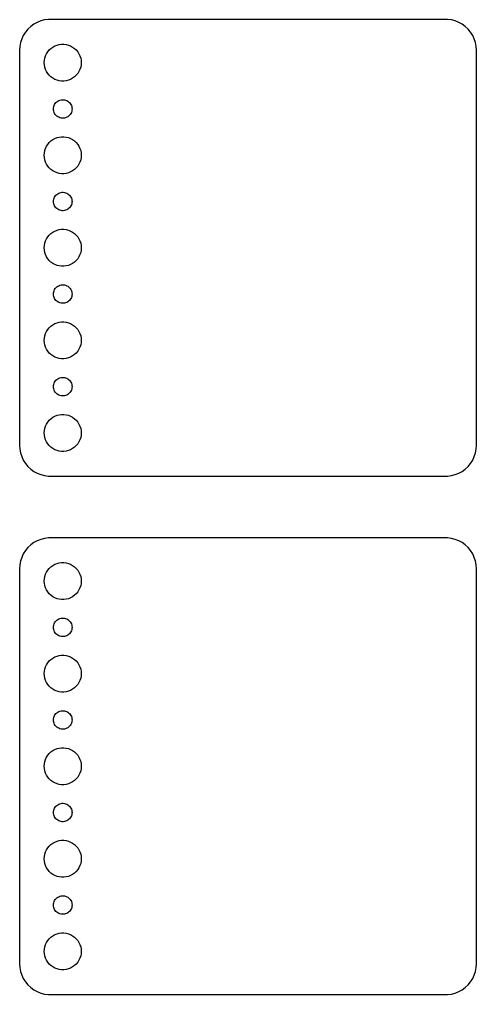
# Model space of a CAD drawing. Header units: metres. Extents: x -37 to 37, y 215 to 541.
# Drawn here: x -37 to 37, y 215 to 373 of the extents above; entities that cross this region are included whole.
import ezdxf

# ---------------------------------------------------------------- set-up
doc = ezdxf.new("R2010")
doc.units = ezdxf.units.M

msp = doc.modelspace()

# ---------------------------------------------------------------- linework, layer by layer
for p, q in [((-32.9369, 372.911), (-33.5451, 372.755)), ((-32.3139, 372.99), (-32.9369, 372.911)), ((32.3139, 372.99), (-32.3139, 372.99)), ((32.9369, 372.911), (32.3139, 372.99)), ((33.5451, 372.755), (32.9369, 372.911)), ((-35.6448, 371.423), (-36.0451, 370.939)), ((-35.1871, 371.853), (-35.6448, 371.423)), ((-34.6791, 372.222), (-35.1871, 371.853)), ((-34.1289, 372.524), (-34.6791, 372.222)), ((-33.5451, 372.755), (-34.1289, 372.524)), ((34.1289, 372.524), (33.5451, 372.755)), ((34.6791, 372.222), (34.1289, 372.524)), ((35.1871, 371.853), (34.6791, 372.222)), ((35.6448, 371.423), (35.1871, 371.853)), ((36.0451, 370.939), (35.6448, 371.423)), ((-36.6489, 369.841), (-36.8429, 369.243)), ((-36.3815, 370.409), (-36.6489, 369.841)), ((-36.0451, 370.939), (-36.3815, 370.409)), ((36.3815, 370.409), (36.0451, 370.939)), ((36.6489, 369.841), (36.3815, 370.409)), ((36.8429, 369.243), (36.6489, 369.841)), ((-36.9606, 368.627), (-37, 368)), ((-36.8429, 369.243), (-36.9606, 368.627)), ((-32.1869, 368.054), (-31.9123, 368.312)), ((-31.9123, 368.312), (-31.6075, 368.533)), ((-31.6075, 368.533), (-31.2773, 368.714)), ((-31.2773, 368.714), (-30.927, 368.853)), ((-30.927, 368.853), (-30.5621, 368.947)), ((-30.5621, 368.947), (-30.1884, 368.994)), ((-30.1884, 368.994), (-29.8116, 368.994)), ((-29.8116, 368.994), (-29.4379, 368.947)), ((-29.4379, 368.947), (-29.0729, 368.853)), ((-29.0729, 368.853), (-28.7227, 368.714)), ((-28.7227, 368.714), (-28.3925, 368.533)), ((-28.3925, 368.533), (-28.0877, 368.312)), ((-28.0877, 368.312), (-27.8131, 368.054)), ((36.9606, 368.627), (36.8429, 369.243)), ((37, 368), (36.9606, 368.627)), ((-37, 368), (-37, 304)), ((-32.9763, 366.376), (-32.9057, 366.746)), ((-32.9057, 366.746), (-32.7893, 367.104)), ((-32.7893, 367.104), (-32.6289, 367.445)), ((-32.6289, 367.445), (-32.427, 367.763)), ((-32.427, 367.763), (-32.1869, 368.054)), ((-27.8131, 368.054), (-27.5729, 367.763)), ((-27.5729, 367.763), (-27.3711, 367.445)), ((-27.3711, 367.445), (-27.2107, 367.104)), ((-27.2107, 367.104), (-27.0942, 366.746)), ((-27.0942, 366.746), (-27.0237, 366.376)), ((37, 304), (37, 368)), ((-33, 366), (-32.9763, 366.376)), ((-32.9763, 365.624), (-33, 366)), ((-32.9057, 365.254), (-32.9763, 365.624)), ((-32.7893, 364.896), (-32.9057, 365.254)), ((-27.0942, 365.254), (-27.2107, 364.896)), ((-27.0237, 365.624), (-27.0942, 365.254)), ((-27.0237, 366.376), (-27, 366)), ((-27, 366), (-27.0237, 365.624)), ((-32.6289, 364.555), (-32.7893, 364.896)), ((-32.427, 364.237), (-32.6289, 364.555)), ((-32.1869, 363.946), (-32.427, 364.237)), ((-31.9123, 363.688), (-32.1869, 363.946)), ((-31.6075, 363.467), (-31.9123, 363.688)), ((-31.2773, 363.286), (-31.6075, 363.467)), ((-28.3925, 363.467), (-28.7227, 363.286)), ((-28.0877, 363.688), (-28.3925, 363.467)), ((-27.8131, 363.946), (-28.0877, 363.688)), ((-27.5729, 364.237), (-27.8131, 363.946)), ((-27.3711, 364.555), (-27.5729, 364.237)), ((-27.2107, 364.896), (-27.3711, 364.555)), ((-30.927, 363.147), (-31.2773, 363.286)), ((-30.5621, 363.053), (-30.927, 363.147)), ((-30.1884, 363.006), (-30.5621, 363.053)), ((-29.8116, 363.006), (-30.1884, 363.006)), ((-29.4379, 363.053), (-29.8116, 363.006)), ((-29.0729, 363.147), (-29.4379, 363.053)), ((-28.7227, 363.286), (-29.0729, 363.147)), ((-31.5, 358.5), (-31.4882, 358.688)), ((-31.4882, 358.688), (-31.4529, 358.873)), ((-31.4529, 358.873), (-31.3947, 359.052)), ((-31.3947, 359.052), (-31.3145, 359.223)), ((-31.3145, 359.223), (-31.2135, 359.382)), ((-31.2135, 359.382), (-31.0934, 359.527)), ((-31.0934, 359.527), (-30.9561, 359.656)), ((-30.9561, 359.656), (-30.8037, 359.766)), ((-30.8037, 359.766), (-30.6387, 359.857)), ((-30.6387, 359.857), (-30.4635, 359.927)), ((-30.4635, 359.927), (-30.2811, 359.973)), ((-30.2811, 359.973), (-30.0942, 359.997)), ((-30.0942, 359.997), (-29.9058, 359.997)), ((-29.9058, 359.997), (-29.7189, 359.973)), ((-29.7189, 359.973), (-29.5365, 359.927)), ((-29.5365, 359.927), (-29.3613, 359.857)), ((-29.3613, 359.857), (-29.1963, 359.766)), ((-29.1963, 359.766), (-29.0439, 359.656)), ((-29.0439, 359.656), (-28.9065, 359.527)), ((-28.9065, 359.527), (-28.7865, 359.382)), ((-28.7865, 359.382), (-28.6855, 359.223)), ((-28.6855, 359.223), (-28.6053, 359.052)), ((-28.6053, 359.052), (-28.5471, 358.873)), ((-28.5471, 358.873), (-28.5118, 358.688)), ((-28.5118, 358.688), (-28.5, 358.5)), ((-31.4882, 358.312), (-31.5, 358.5)), ((-31.4529, 358.127), (-31.4882, 358.312)), ((-31.3947, 357.948), (-31.4529, 358.127)), ((-31.3145, 357.777), (-31.3947, 357.948)), ((-31.2135, 357.618), (-31.3145, 357.777)), ((-31.0934, 357.473), (-31.2135, 357.618)), ((-30.9561, 357.344), (-31.0934, 357.473)), ((-30.8037, 357.234), (-30.9561, 357.344)), ((-30.6387, 357.143), (-30.8037, 357.234)), ((-30.4635, 357.073), (-30.6387, 357.143)), ((-30.2811, 357.027), (-30.4635, 357.073)), ((-29.5365, 357.073), (-29.7189, 357.027)), ((-29.3613, 357.143), (-29.5365, 357.073)), ((-29.1963, 357.234), (-29.3613, 357.143)), ((-29.0439, 357.344), (-29.1963, 357.234)), ((-28.9065, 357.473), (-29.0439, 357.344)), ((-28.7865, 357.618), (-28.9065, 357.473)), ((-28.6855, 357.777), (-28.7865, 357.618)), ((-28.6053, 357.948), (-28.6855, 357.777)), ((-28.5471, 358.127), (-28.6053, 357.948)), ((-28.5118, 358.312), (-28.5471, 358.127)), ((-28.5, 358.5), (-28.5118, 358.312)), ((-30.0942, 357.003), (-30.2811, 357.027)), ((-29.9058, 357.003), (-30.0942, 357.003)), ((-29.7189, 357.027), (-29.9058, 357.003)), ((-30.927, 353.853), (-30.5621, 353.947)), ((-30.5621, 353.947), (-30.1884, 353.994)), ((-30.1884, 353.994), (-29.8116, 353.994)), ((-29.8116, 353.994), (-29.4379, 353.947)), ((-29.4379, 353.947), (-29.0729, 353.853)), ((-32.7893, 352.104), (-32.6289, 352.445)), ((-32.6289, 352.445), (-32.427, 352.763)), ((-32.427, 352.763), (-32.1869, 353.054)), ((-32.1869, 353.054), (-31.9123, 353.312)), ((-31.9123, 353.312), (-31.6075, 353.533)), ((-31.6075, 353.533), (-31.2773, 353.714)), ((-31.2773, 353.714), (-30.927, 353.853)), ((-29.0729, 353.853), (-28.7227, 353.714)), ((-28.7227, 353.714), (-28.3925, 353.533)), ((-28.3925, 353.533), (-28.0877, 353.312)), ((-28.0877, 353.312), (-27.8131, 353.054)), ((-27.8131, 353.054), (-27.5729, 352.763)), ((-27.5729, 352.763), (-27.3711, 352.445)), ((-27.3711, 352.445), (-27.2107, 352.104)), ((-33, 351), (-32.9763, 351.376)), ((-32.9763, 350.624), (-33, 351)), ((-32.9763, 351.376), (-32.9057, 351.746)), ((-32.9057, 351.746), (-32.7893, 352.104)), ((-27.2107, 352.104), (-27.0942, 351.746)), ((-27.0942, 351.746), (-27.0237, 351.376)), ((-27.0237, 351.376), (-27, 351)), ((-27, 351), (-27.0237, 350.624)), ((-32.9057, 350.254), (-32.9763, 350.624)), ((-32.7893, 349.896), (-32.9057, 350.254)), ((-32.6289, 349.555), (-32.7893, 349.896)), ((-32.427, 349.237), (-32.6289, 349.555)), ((-32.1869, 348.946), (-32.427, 349.237)), ((-27.5729, 349.237), (-27.8131, 348.946)), ((-27.3711, 349.555), (-27.5729, 349.237)), ((-27.2107, 349.896), (-27.3711, 349.555)), ((-27.0942, 350.254), (-27.2107, 349.896)), ((-27.0237, 350.624), (-27.0942, 350.254)), ((-31.9123, 348.688), (-32.1869, 348.946)), ((-31.6075, 348.467), (-31.9123, 348.688)), ((-31.2773, 348.286), (-31.6075, 348.467)), ((-30.927, 348.147), (-31.2773, 348.286)), ((-30.5621, 348.053), (-30.927, 348.147)), ((-30.1884, 348.006), (-30.5621, 348.053)), ((-29.8116, 348.006), (-30.1884, 348.006)), ((-29.4379, 348.053), (-29.8116, 348.006)), ((-29.0729, 348.147), (-29.4379, 348.053)), ((-28.7227, 348.286), (-29.0729, 348.147)), ((-28.3925, 348.467), (-28.7227, 348.286)), ((-28.0877, 348.688), (-28.3925, 348.467)), ((-27.8131, 348.946), (-28.0877, 348.688)), ((-31.2135, 344.382), (-31.0934, 344.527)), ((-31.0934, 344.527), (-30.9561, 344.656)), ((-30.9561, 344.656), (-30.8037, 344.766)), ((-30.8037, 344.766), (-30.6387, 344.857)), ((-30.6387, 344.857), (-30.4635, 344.927)), ((-30.4635, 344.927), (-30.2811, 344.973)), ((-30.2811, 344.973), (-30.0942, 344.997)), ((-30.0942, 344.997), (-29.9058, 344.997)), ((-29.9058, 344.997), (-29.7189, 344.973)), ((-29.7189, 344.973), (-29.5365, 344.927)), ((-29.5365, 344.927), (-29.3613, 344.857)), ((-29.3613, 344.857), (-29.1963, 344.766)), ((-29.1963, 344.766), (-29.0439, 344.656)), ((-29.0439, 344.656), (-28.9065, 344.527)), ((-28.9065, 344.527), (-28.7865, 344.382)), ((-31.5, 343.5), (-31.4882, 343.688)), ((-31.4882, 343.312), (-31.5, 343.5)), ((-31.4882, 343.688), (-31.4529, 343.873)), ((-31.4529, 343.127), (-31.4882, 343.312)), ((-31.4529, 343.873), (-31.3947, 344.052)), ((-31.3947, 342.948), (-31.4529, 343.127)), ((-31.3947, 344.052), (-31.3145, 344.223)), ((-31.3145, 342.777), (-31.3947, 342.948)), ((-31.3145, 344.223), (-31.2135, 344.382)), ((-28.7865, 344.382), (-28.6855, 344.223)), ((-28.6855, 344.223), (-28.6053, 344.052)), ((-28.6053, 342.948), (-28.6855, 342.777)), ((-28.6053, 344.052), (-28.5471, 343.873)), ((-28.5471, 343.127), (-28.6053, 342.948)), ((-28.5471, 343.873), (-28.5118, 343.688)), ((-28.5118, 343.312), (-28.5471, 343.127)), ((-28.5118, 343.688), (-28.5, 343.5)), ((-28.5, 343.5), (-28.5118, 343.312)), ((-31.2135, 342.618), (-31.3145, 342.777)), ((-31.0934, 342.473), (-31.2135, 342.618)), ((-30.9561, 342.344), (-31.0934, 342.473)), ((-30.8037, 342.234), (-30.9561, 342.344)), ((-30.6387, 342.143), (-30.8037, 342.234)), ((-30.4635, 342.073), (-30.6387, 342.143)), ((-30.2811, 342.027), (-30.4635, 342.073)), ((-30.0942, 342.003), (-30.2811, 342.027)), ((-29.9058, 342.003), (-30.0942, 342.003)), ((-29.7189, 342.027), (-29.9058, 342.003)), ((-29.5365, 342.073), (-29.7189, 342.027)), ((-29.3613, 342.143), (-29.5365, 342.073)), ((-29.1963, 342.234), (-29.3613, 342.143)), ((-29.0439, 342.344), (-29.1963, 342.234)), ((-28.9065, 342.473), (-29.0439, 342.344)), ((-28.7865, 342.618), (-28.9065, 342.473)), ((-28.6855, 342.777), (-28.7865, 342.618)), ((-32.1869, 338.054), (-31.9123, 338.312)), ((-31.9123, 338.312), (-31.6075, 338.533)), ((-31.6075, 338.533), (-31.2773, 338.714)), ((-31.2773, 338.714), (-30.927, 338.853)), ((-30.927, 338.853), (-30.5621, 338.947)), ((-30.5621, 338.947), (-30.1884, 338.994)), ((-30.1884, 338.994), (-29.8116, 338.994)), ((-29.8116, 338.994), (-29.4379, 338.947)), ((-29.4379, 338.947), (-29.0729, 338.853)), ((-29.0729, 338.853), (-28.7227, 338.714)), ((-28.7227, 338.714), (-28.3925, 338.533)), ((-28.3925, 338.533), (-28.0877, 338.312)), ((-28.0877, 338.312), (-27.8131, 338.054)), ((-32.9763, 336.376), (-32.9057, 336.746)), ((-32.9057, 336.746), (-32.7893, 337.104)), ((-32.7893, 337.104), (-32.6289, 337.445)), ((-32.6289, 337.445), (-32.427, 337.763)), ((-32.427, 337.763), (-32.1869, 338.054)), ((-27.8131, 338.054), (-27.5729, 337.763)), ((-27.5729, 337.763), (-27.3711, 337.445)), ((-27.3711, 337.445), (-27.2107, 337.104)), ((-27.2107, 337.104), (-27.0942, 336.746)), ((-27.0942, 336.746), (-27.0237, 336.376)), ((-33, 336), (-32.9763, 336.376)), ((-32.9763, 335.624), (-33, 336)), ((-32.9057, 335.254), (-32.9763, 335.624)), ((-32.7893, 334.896), (-32.9057, 335.254)), ((-27.0942, 335.254), (-27.2107, 334.896)), ((-27.0237, 335.624), (-27.0942, 335.254)), ((-27.0237, 336.376), (-27, 336)), ((-27, 336), (-27.0237, 335.624)), ((-32.6289, 334.555), (-32.7893, 334.896)), ((-32.427, 334.237), (-32.6289, 334.555)), ((-32.1869, 333.946), (-32.427, 334.237)), ((-31.9123, 333.688), (-32.1869, 333.946)), ((-31.6075, 333.467), (-31.9123, 333.688)), ((-31.2773, 333.286), (-31.6075, 333.467)), ((-28.3925, 333.467), (-28.7227, 333.286)), ((-28.0877, 333.688), (-28.3925, 333.467)), ((-27.8131, 333.946), (-28.0877, 333.688)), ((-27.5729, 334.237), (-27.8131, 333.946)), ((-27.3711, 334.555), (-27.5729, 334.237)), ((-27.2107, 334.896), (-27.3711, 334.555)), ((-30.927, 333.147), (-31.2773, 333.286)), ((-30.5621, 333.053), (-30.927, 333.147)), ((-30.1884, 333.006), (-30.5621, 333.053)), ((-29.8116, 333.006), (-30.1884, 333.006)), ((-29.4379, 333.053), (-29.8116, 333.006)), ((-29.0729, 333.147), (-29.4379, 333.053)), ((-28.7227, 333.286), (-29.0729, 333.147)), ((-31.5, 328.5), (-31.4882, 328.688)), ((-31.4882, 328.688), (-31.4529, 328.873)), ((-31.4529, 328.873), (-31.3947, 329.052)), ((-31.3947, 329.052), (-31.3145, 329.223)), ((-31.3145, 329.223), (-31.2135, 329.382)), ((-31.2135, 329.382), (-31.0934, 329.527)), ((-31.0934, 329.527), (-30.9561, 329.656)), ((-30.9561, 329.656), (-30.8037, 329.766)), ((-30.8037, 329.766), (-30.6387, 329.857)), ((-30.6387, 329.857), (-30.4635, 329.927)), ((-30.4635, 329.927), (-30.2811, 329.973)), ((-30.2811, 329.973), (-30.0942, 329.997)), ((-30.0942, 329.997), (-29.9058, 329.997)), ((-29.9058, 329.997), (-29.7189, 329.973)), ((-29.7189, 329.973), (-29.5365, 329.927)), ((-29.5365, 329.927), (-29.3613, 329.857)), ((-29.3613, 329.857), (-29.1963, 329.766)), ((-29.1963, 329.766), (-29.0439, 329.656)), ((-29.0439, 329.656), (-28.9065, 329.527)), ((-28.9065, 329.527), (-28.7865, 329.382)), ((-28.7865, 329.382), (-28.6855, 329.223)), ((-28.6855, 329.223), (-28.6053, 329.052)), ((-28.6053, 329.052), (-28.5471, 328.873)), ((-28.5471, 328.873), (-28.5118, 328.688)), ((-28.5118, 328.688), (-28.5, 328.5)), ((-31.4882, 328.312), (-31.5, 328.5)), ((-31.4529, 328.127), (-31.4882, 328.312)), ((-31.3947, 327.948), (-31.4529, 328.127)), ((-31.3145, 327.777), (-31.3947, 327.948)), ((-31.2135, 327.618), (-31.3145, 327.777)), ((-31.0934, 327.473), (-31.2135, 327.618)), ((-30.9561, 327.344), (-31.0934, 327.473)), ((-30.8037, 327.234), (-30.9561, 327.344)), ((-30.6387, 327.143), (-30.8037, 327.234)), ((-30.4635, 327.073), (-30.6387, 327.143)), ((-30.2811, 327.027), (-30.4635, 327.073)), ((-30.0942, 327.003), (-30.2811, 327.027)), ((-29.7189, 327.027), (-29.9058, 327.003)), ((-29.5365, 327.073), (-29.7189, 327.027)), ((-29.3613, 327.143), (-29.5365, 327.073)), ((-29.1963, 327.234), (-29.3613, 327.143)), ((-29.0439, 327.344), (-29.1963, 327.234)), ((-28.9065, 327.473), (-29.0439, 327.344)), ((-28.7865, 327.618), (-28.9065, 327.473)), ((-28.6855, 327.777), (-28.7865, 327.618)), ((-28.6053, 327.948), (-28.6855, 327.777)), ((-28.5471, 328.127), (-28.6053, 327.948)), ((-28.5118, 328.312), (-28.5471, 328.127)), ((-28.5, 328.5), (-28.5118, 328.312)), ((-29.9058, 327.003), (-30.0942, 327.003)), ((-30.927, 323.853), (-30.5621, 323.947)), ((-30.5621, 323.947), (-30.1884, 323.994)), ((-30.1884, 323.994), (-29.8116, 323.994)), ((-29.8116, 323.994), (-29.4379, 323.947)), ((-29.4379, 323.947), (-29.0729, 323.853)), ((-32.7893, 322.104), (-32.6289, 322.445)), ((-32.6289, 322.445), (-32.427, 322.763)), ((-32.427, 322.763), (-32.1869, 323.054)), ((-32.1869, 323.054), (-31.9123, 323.312)), ((-31.9123, 323.312), (-31.6075, 323.533)), ((-31.6075, 323.533), (-31.2773, 323.714)), ((-31.2773, 323.714), (-30.927, 323.853)), ((-29.0729, 323.853), (-28.7227, 323.714)), ((-28.7227, 323.714), (-28.3925, 323.533)), ((-28.3925, 323.533), (-28.0877, 323.312)), ((-28.0877, 323.312), (-27.8131, 323.054)), ((-27.8131, 323.054), (-27.5729, 322.763)), ((-27.5729, 322.763), (-27.3711, 322.445)), ((-27.3711, 322.445), (-27.2107, 322.104)), ((-33, 321), (-32.9763, 321.376)), ((-32.9763, 320.624), (-33, 321)), ((-32.9763, 321.376), (-32.9057, 321.746)), ((-32.9057, 321.746), (-32.7893, 322.104)), ((-27.2107, 322.104), (-27.0942, 321.746)), ((-27.0942, 321.746), (-27.0237, 321.376)), ((-27.0237, 321.376), (-27, 321)), ((-27, 321), (-27.0237, 320.624)), ((-32.9057, 320.254), (-32.9763, 320.624)), ((-32.7893, 319.896), (-32.9057, 320.254)), ((-32.6289, 319.555), (-32.7893, 319.896)), ((-32.427, 319.237), (-32.6289, 319.555)), ((-32.1869, 318.946), (-32.427, 319.237)), ((-27.5729, 319.237), (-27.8131, 318.946)), ((-27.3711, 319.555), (-27.5729, 319.237)), ((-27.2107, 319.896), (-27.3711, 319.555)), ((-27.0942, 320.254), (-27.2107, 319.896)), ((-27.0237, 320.624), (-27.0942, 320.254)), ((-31.9123, 318.688), (-32.1869, 318.946)), ((-31.6075, 318.467), (-31.9123, 318.688)), ((-31.2773, 318.286), (-31.6075, 318.467)), ((-30.927, 318.147), (-31.2773, 318.286)), ((-30.5621, 318.053), (-30.927, 318.147)), ((-30.1884, 318.006), (-30.5621, 318.053)), ((-29.8116, 318.006), (-30.1884, 318.006)), ((-29.4379, 318.053), (-29.8116, 318.006)), ((-29.0729, 318.147), (-29.4379, 318.053)), ((-28.7227, 318.286), (-29.0729, 318.147)), ((-28.3925, 318.467), (-28.7227, 318.286)), ((-28.0877, 318.688), (-28.3925, 318.467)), ((-27.8131, 318.946), (-28.0877, 318.688)), ((-31.3145, 314.223), (-31.2135, 314.382)), ((-31.2135, 314.382), (-31.0934, 314.527)), ((-31.0934, 314.527), (-30.9561, 314.656)), ((-30.9561, 314.656), (-30.8037, 314.766)), ((-30.8037, 314.766), (-30.6387, 314.857)), ((-30.6387, 314.857), (-30.4635, 314.927)), ((-30.4635, 314.927), (-30.2811, 314.973)), ((-30.2811, 314.973), (-30.0942, 314.997)), ((-30.0942, 314.997), (-29.9058, 314.997)), ((-29.9058, 314.997), (-29.7189, 314.973)), ((-29.7189, 314.973), (-29.5365, 314.927)), ((-29.5365, 314.927), (-29.3613, 314.857)), ((-29.3613, 314.857), (-29.1963, 314.766)), ((-29.1963, 314.766), (-29.0439, 314.656)), ((-29.0439, 314.656), (-28.9065, 314.527)), ((-28.9065, 314.527), (-28.7865, 314.382)), ((-28.7865, 314.382), (-28.6855, 314.223)), ((-31.5, 313.5), (-31.4882, 313.688)), ((-31.4882, 313.312), (-31.5, 313.5)), ((-31.4882, 313.688), (-31.4529, 313.873)), ((-31.4529, 313.127), (-31.4882, 313.312)), ((-31.4529, 313.873), (-31.3947, 314.052)), ((-31.3947, 312.948), (-31.4529, 313.127)), ((-31.3947, 314.052), (-31.3145, 314.223)), ((-31.3145, 312.777), (-31.3947, 312.948)), ((-28.6855, 314.223), (-28.6053, 314.052)), ((-28.6053, 312.948), (-28.6855, 312.777)), ((-28.6053, 314.052), (-28.5471, 313.873)), ((-28.5471, 313.127), (-28.6053, 312.948)), ((-28.5471, 313.873), (-28.5118, 313.688)), ((-28.5118, 313.312), (-28.5471, 313.127)), ((-28.5118, 313.688), (-28.5, 313.5)), ((-28.5, 313.5), (-28.5118, 313.312)), ((-31.2135, 312.618), (-31.3145, 312.777)), ((-31.0934, 312.473), (-31.2135, 312.618)), ((-30.9561, 312.344), (-31.0934, 312.473)), ((-30.8037, 312.234), (-30.9561, 312.344)), ((-30.6387, 312.143), (-30.8037, 312.234)), ((-30.4635, 312.073), (-30.6387, 312.143)), ((-30.2811, 312.027), (-30.4635, 312.073)), ((-30.0942, 312.003), (-30.2811, 312.027)), ((-29.9058, 312.003), (-30.0942, 312.003)), ((-29.7189, 312.027), (-29.9058, 312.003)), ((-29.5365, 312.073), (-29.7189, 312.027)), ((-29.3613, 312.143), (-29.5365, 312.073)), ((-29.1963, 312.234), (-29.3613, 312.143)), ((-29.0439, 312.344), (-29.1963, 312.234)), ((-28.9065, 312.473), (-29.0439, 312.344)), ((-28.7865, 312.618), (-28.9065, 312.473)), ((-28.6855, 312.777), (-28.7865, 312.618)), ((-32.1869, 308.054), (-31.9123, 308.312)), ((-31.9123, 308.312), (-31.6075, 308.533)), ((-31.6075, 308.533), (-31.2773, 308.714)), ((-31.2773, 308.714), (-30.927, 308.853)), ((-30.927, 308.853), (-30.5621, 308.947)), ((-30.5621, 308.947), (-30.1884, 308.994)), ((-30.1884, 308.994), (-29.8116, 308.994)), ((-29.8116, 308.994), (-29.4379, 308.947)), ((-29.4379, 308.947), (-29.0729, 308.853)), ((-29.0729, 308.853), (-28.7227, 308.714)), ((-28.7227, 308.714), (-28.3925, 308.533)), ((-28.3925, 308.533), (-28.0877, 308.312)), ((-28.0877, 308.312), (-27.8131, 308.054)), ((-32.9763, 306.376), (-32.9057, 306.746)), ((-32.9057, 306.746), (-32.7893, 307.104)), ((-32.7893, 307.104), (-32.6289, 307.445)), ((-32.6289, 307.445), (-32.427, 307.763)), ((-32.427, 307.763), (-32.1869, 308.054)), ((-27.8131, 308.054), (-27.5729, 307.763)), ((-27.5729, 307.763), (-27.3711, 307.445)), ((-27.3711, 307.445), (-27.2107, 307.104)), ((-27.2107, 307.104), (-27.0942, 306.746)), ((-27.0942, 306.746), (-27.0237, 306.376)), ((-33, 306), (-32.9763, 306.376)), ((-32.9763, 305.624), (-33, 306)), ((-32.9057, 305.254), (-32.9763, 305.624)), ((-32.7893, 304.896), (-32.9057, 305.254)), ((-27.0942, 305.254), (-27.2107, 304.896)), ((-27.0237, 305.624), (-27.0942, 305.254)), ((-27.0237, 306.376), (-27, 306)), ((-27, 306), (-27.0237, 305.624)), ((-37, 304), (-36.9606, 303.373)), ((-36.9606, 303.373), (-36.8429, 302.757)), ((-32.6289, 304.555), (-32.7893, 304.896)), ((-32.427, 304.237), (-32.6289, 304.555)), ((-32.1869, 303.946), (-32.427, 304.237)), ((-31.9123, 303.688), (-32.1869, 303.946)), ((-31.6075, 303.467), (-31.9123, 303.688)), ((-31.2773, 303.286), (-31.6075, 303.467)), ((-28.3925, 303.467), (-28.7227, 303.286)), ((-28.0877, 303.688), (-28.3925, 303.467)), ((-27.8131, 303.946), (-28.0877, 303.688)), ((-27.5729, 304.237), (-27.8131, 303.946)), ((-27.3711, 304.555), (-27.5729, 304.237)), ((-27.2107, 304.896), (-27.3711, 304.555)), ((36.8429, 302.757), (36.9606, 303.373)), ((36.9606, 303.373), (37, 304)), ((-36.8429, 302.757), (-36.6489, 302.159)), ((-36.6489, 302.159), (-36.3815, 301.591)), ((-30.927, 303.147), (-31.2773, 303.286)), ((-30.5621, 303.053), (-30.927, 303.147)), ((-30.1884, 303.006), (-30.5621, 303.053)), ((-29.8116, 303.006), (-30.1884, 303.006)), ((-29.4379, 303.053), (-29.8116, 303.006)), ((-29.0729, 303.147), (-29.4379, 303.053)), ((-28.7227, 303.286), (-29.0729, 303.147)), ((36.3815, 301.591), (36.6489, 302.159)), ((36.6489, 302.159), (36.8429, 302.757)), ((-36.3815, 301.591), (-36.0451, 301.061)), ((-36.0451, 301.061), (-35.6448, 300.577)), ((-35.6448, 300.577), (-35.1871, 300.147)), ((35.1871, 300.147), (35.6448, 300.577)), ((35.6448, 300.577), (36.0451, 301.061)), ((36.0451, 301.061), (36.3815, 301.591)), ((-35.1871, 300.147), (-34.6791, 299.778)), ((-34.6791, 299.778), (-34.1289, 299.476)), ((-34.1289, 299.476), (-33.5451, 299.245)), ((-33.5451, 299.245), (-32.9369, 299.089)), ((-32.9369, 299.089), (-32.3139, 299.01)), ((-32.3139, 299.01), (32.3139, 299.01)), ((32.3139, 299.01), (32.9369, 299.089)), ((32.9369, 299.089), (33.5451, 299.245)), ((33.5451, 299.245), (34.1289, 299.476)), ((34.1289, 299.476), (34.6791, 299.778)), ((34.6791, 299.778), (35.1871, 300.147)), ((-35.1871, 287.853), (-35.6448, 287.423)), ((-34.6791, 288.222), (-35.1871, 287.853)), ((-34.1289, 288.524), (-34.6791, 288.222)), ((-33.5451, 288.755), (-34.1289, 288.524)), ((-32.9369, 288.911), (-33.5451, 288.755)), ((-32.3139, 288.99), (-32.9369, 288.911)), ((32.3139, 288.99), (-32.3139, 288.99)), ((32.9369, 288.911), (32.3139, 288.99)), ((33.5451, 288.755), (32.9369, 288.911)), ((34.1289, 288.524), (33.5451, 288.755)), ((34.6791, 288.222), (34.1289, 288.524)), ((35.1871, 287.853), (34.6791, 288.222)), ((35.6448, 287.423), (35.1871, 287.853)), ((-36.3815, 286.409), (-36.6489, 285.841)), ((-36.0451, 286.939), (-36.3815, 286.409)), ((-35.6448, 287.423), (-36.0451, 286.939)), ((36.0451, 286.939), (35.6448, 287.423)), ((36.3815, 286.409), (36.0451, 286.939)), ((36.6489, 285.841), (36.3815, 286.409)), ((-36.9606, 284.627), (-37, 284)), ((-36.8429, 285.243), (-36.9606, 284.627)), ((-36.6489, 285.841), (-36.8429, 285.243)), ((-31.9123, 284.312), (-31.6075, 284.533)), ((-31.6075, 284.533), (-31.2773, 284.714)), ((-31.2773, 284.714), (-30.927, 284.853)), ((-30.927, 284.853), (-30.5621, 284.947)), ((-30.5621, 284.947), (-30.1884, 284.994)), ((-30.1884, 284.994), (-29.8116, 284.994)), ((-29.8116, 284.994), (-29.4379, 284.947)), ((-29.4379, 284.947), (-29.0729, 284.853)), ((-29.0729, 284.853), (-28.7227, 284.714)), ((-28.7227, 284.714), (-28.3925, 284.533)), ((-28.3925, 284.533), (-28.0877, 284.312)), ((36.8429, 285.243), (36.6489, 285.841)), ((36.9606, 284.627), (36.8429, 285.243)), ((37, 284), (36.9606, 284.627)), ((-37, 284), (-37, 220)), ((-32.9057, 282.746), (-32.7893, 283.104)), ((-32.7893, 283.104), (-32.6289, 283.445)), ((-32.6289, 283.445), (-32.427, 283.763)), ((-32.427, 283.763), (-32.1869, 284.054)), ((-32.1869, 284.054), (-31.9123, 284.312)), ((-28.0877, 284.312), (-27.8131, 284.054)), ((-27.8131, 284.054), (-27.5729, 283.763)), ((-27.5729, 283.763), (-27.3711, 283.445)), ((-27.3711, 283.445), (-27.2107, 283.104)), ((-27.2107, 283.104), (-27.0942, 282.746)), ((37, 220), (37, 284)), ((-33, 282), (-32.9763, 282.376)), ((-32.9763, 281.624), (-33, 282)), ((-32.9763, 282.376), (-32.9057, 282.746)), ((-32.9057, 281.254), (-32.9763, 281.624)), ((-32.7893, 280.896), (-32.9057, 281.254)), ((-27.0942, 281.254), (-27.2107, 280.896)), ((-27.0942, 282.746), (-27.0237, 282.376)), ((-27.0237, 281.624), (-27.0942, 281.254)), ((-27.0237, 282.376), (-27, 282)), ((-27, 282), (-27.0237, 281.624)), ((-32.6289, 280.555), (-32.7893, 280.896)), ((-32.427, 280.237), (-32.6289, 280.555)), ((-32.1869, 279.946), (-32.427, 280.237)), ((-31.9123, 279.688), (-32.1869, 279.946)), ((-31.6075, 279.467), (-31.9123, 279.688)), ((-28.0877, 279.688), (-28.3925, 279.467)), ((-27.8131, 279.946), (-28.0877, 279.688)), ((-27.5729, 280.237), (-27.8131, 279.946)), ((-27.3711, 280.555), (-27.5729, 280.237)), ((-27.2107, 280.896), (-27.3711, 280.555)), ((-31.2773, 279.286), (-31.6075, 279.467)), ((-30.927, 279.147), (-31.2773, 279.286)), ((-30.5621, 279.053), (-30.927, 279.147)), ((-30.1884, 279.006), (-30.5621, 279.053)), ((-29.8116, 279.006), (-30.1884, 279.006)), ((-29.4379, 279.053), (-29.8116, 279.006)), ((-29.0729, 279.147), (-29.4379, 279.053)), ((-28.7227, 279.286), (-29.0729, 279.147)), ((-28.3925, 279.467), (-28.7227, 279.286)), ((-31.4529, 274.873), (-31.3947, 275.052)), ((-31.3947, 275.052), (-31.3145, 275.223)), ((-31.3145, 275.223), (-31.2135, 275.382)), ((-31.2135, 275.382), (-31.0934, 275.527)), ((-31.0934, 275.527), (-30.9561, 275.656)), ((-30.9561, 275.656), (-30.8037, 275.766)), ((-30.8037, 275.766), (-30.6387, 275.857)), ((-30.6387, 275.857), (-30.4635, 275.927)), ((-30.4635, 275.927), (-30.2811, 275.973)), ((-30.2811, 275.973), (-30.0942, 275.997)), ((-30.0942, 275.997), (-29.9058, 275.997)), ((-29.9058, 275.997), (-29.7189, 275.973)), ((-29.7189, 275.973), (-29.5365, 275.927)), ((-29.5365, 275.927), (-29.3613, 275.857)), ((-29.3613, 275.857), (-29.1963, 275.766)), ((-29.1963, 275.766), (-29.0439, 275.656)), ((-29.0439, 275.656), (-28.9065, 275.527)), ((-28.9065, 275.527), (-28.7865, 275.382)), ((-28.7865, 275.382), (-28.6855, 275.223)), ((-28.6855, 275.223), (-28.6053, 275.052)), ((-28.6053, 275.052), (-28.5471, 274.873)), ((-31.5, 274.5), (-31.4882, 274.688)), ((-31.4882, 274.312), (-31.5, 274.5)), ((-31.4882, 274.688), (-31.4529, 274.873)), ((-31.4529, 274.127), (-31.4882, 274.312)), ((-31.3947, 273.948), (-31.4529, 274.127)), ((-31.3145, 273.777), (-31.3947, 273.948)), ((-31.2135, 273.618), (-31.3145, 273.777)), ((-31.0934, 273.473), (-31.2135, 273.618)), ((-30.9561, 273.344), (-31.0934, 273.473)), ((-30.8037, 273.234), (-30.9561, 273.344)), ((-29.0439, 273.344), (-29.1963, 273.234)), ((-28.9065, 273.473), (-29.0439, 273.344)), ((-28.7865, 273.618), (-28.9065, 273.473)), ((-28.6855, 273.777), (-28.7865, 273.618)), ((-28.6053, 273.948), (-28.6855, 273.777)), ((-28.5471, 274.127), (-28.6053, 273.948)), ((-28.5471, 274.873), (-28.5118, 274.688)), ((-28.5118, 274.312), (-28.5471, 274.127)), ((-28.5118, 274.688), (-28.5, 274.5)), ((-28.5, 274.5), (-28.5118, 274.312)), ((-30.6387, 273.143), (-30.8037, 273.234)), ((-30.4635, 273.073), (-30.6387, 273.143)), ((-30.2811, 273.027), (-30.4635, 273.073)), ((-30.0942, 273.003), (-30.2811, 273.027)), ((-29.9058, 273.003), (-30.0942, 273.003)), ((-29.7189, 273.027), (-29.9058, 273.003)), ((-29.5365, 273.073), (-29.7189, 273.027)), ((-29.3613, 273.143), (-29.5365, 273.073)), ((-29.1963, 273.234), (-29.3613, 273.143)), ((-32.6289, 268.445), (-32.427, 268.763)), ((-32.427, 268.763), (-32.1869, 269.054)), ((-32.1869, 269.054), (-31.9123, 269.312)), ((-31.9123, 269.312), (-31.6075, 269.533)), ((-31.6075, 269.533), (-31.2773, 269.714)), ((-31.2773, 269.714), (-30.927, 269.853)), ((-30.927, 269.853), (-30.5621, 269.947)), ((-30.5621, 269.947), (-30.1884, 269.994)), ((-30.1884, 269.994), (-29.8116, 269.994)), ((-29.8116, 269.994), (-29.4379, 269.947)), ((-29.4379, 269.947), (-29.0729, 269.853)), ((-29.0729, 269.853), (-28.7227, 269.714)), ((-28.7227, 269.714), (-28.3925, 269.533)), ((-28.3925, 269.533), (-28.0877, 269.312)), ((-28.0877, 269.312), (-27.8131, 269.054)), ((-27.8131, 269.054), (-27.5729, 268.763)), ((-27.5729, 268.763), (-27.3711, 268.445)), ((-33, 267), (-32.9763, 267.376)), ((-32.9763, 266.624), (-33, 267)), ((-32.9763, 267.376), (-32.9057, 267.746)), ((-32.9057, 267.746), (-32.7893, 268.104)), ((-32.7893, 268.104), (-32.6289, 268.445)), ((-27.3711, 268.445), (-27.2107, 268.104)), ((-27.2107, 268.104), (-27.0942, 267.746)), ((-27.0942, 267.746), (-27.0237, 267.376)), ((-27.0237, 267.376), (-27, 267)), ((-27, 267), (-27.0237, 266.624)), ((-32.9057, 266.254), (-32.9763, 266.624)), ((-32.7893, 265.896), (-32.9057, 266.254)), ((-32.6289, 265.555), (-32.7893, 265.896)), ((-32.427, 265.237), (-32.6289, 265.555)), ((-27.3711, 265.555), (-27.5729, 265.237)), ((-27.2107, 265.896), (-27.3711, 265.555)), ((-27.0942, 266.254), (-27.2107, 265.896)), ((-27.0237, 266.624), (-27.0942, 266.254)), ((-32.1869, 264.946), (-32.427, 265.237)), ((-31.9123, 264.688), (-32.1869, 264.946)), ((-31.6075, 264.467), (-31.9123, 264.688)), ((-31.2773, 264.286), (-31.6075, 264.467)), ((-30.927, 264.147), (-31.2773, 264.286)), ((-30.5621, 264.053), (-30.927, 264.147)), ((-30.1884, 264.006), (-30.5621, 264.053)), ((-29.8116, 264.006), (-30.1884, 264.006)), ((-29.4379, 264.053), (-29.8116, 264.006)), ((-29.0729, 264.147), (-29.4379, 264.053)), ((-28.7227, 264.286), (-29.0729, 264.147)), ((-28.3925, 264.467), (-28.7227, 264.286)), ((-28.0877, 264.688), (-28.3925, 264.467)), ((-27.8131, 264.946), (-28.0877, 264.688)), ((-27.5729, 265.237), (-27.8131, 264.946)), ((-30.9561, 260.656), (-30.8037, 260.766)), ((-30.8037, 260.766), (-30.6387, 260.857)), ((-30.6387, 260.857), (-30.4635, 260.927)), ((-30.4635, 260.927), (-30.2811, 260.973)), ((-30.2811, 260.973), (-30.0942, 260.997)), ((-30.0942, 260.997), (-29.9058, 260.997)), ((-29.9058, 260.997), (-29.7189, 260.973)), ((-29.7189, 260.973), (-29.5365, 260.927)), ((-29.5365, 260.927), (-29.3613, 260.857)), ((-29.3613, 260.857), (-29.1963, 260.766)), ((-29.1963, 260.766), (-29.0439, 260.656)), ((-31.5, 259.5), (-31.4882, 259.688)), ((-31.4882, 259.312), (-31.5, 259.5)), ((-31.4882, 259.688), (-31.4529, 259.873)), ((-31.4529, 259.127), (-31.4882, 259.312)), ((-31.4529, 259.873), (-31.3947, 260.052)), ((-31.3947, 258.948), (-31.4529, 259.127)), ((-31.3947, 260.052), (-31.3145, 260.223)), ((-31.3145, 260.223), (-31.2135, 260.382)), ((-31.2135, 260.382), (-31.0934, 260.527)), ((-31.0934, 260.527), (-30.9561, 260.656)), ((-29.0439, 260.656), (-28.9065, 260.527)), ((-28.9065, 260.527), (-28.7865, 260.382)), ((-28.7865, 260.382), (-28.6855, 260.223)), ((-28.6855, 260.223), (-28.6053, 260.052)), ((-28.6053, 260.052), (-28.5471, 259.873)), ((-28.5471, 259.127), (-28.6053, 258.948)), ((-28.5471, 259.873), (-28.5118, 259.688)), ((-28.5118, 259.312), (-28.5471, 259.127)), ((-28.5118, 259.688), (-28.5, 259.5)), ((-28.5, 259.5), (-28.5118, 259.312)), ((-31.3145, 258.777), (-31.3947, 258.948)), ((-31.2135, 258.618), (-31.3145, 258.777)), ((-31.0934, 258.473), (-31.2135, 258.618)), ((-30.9561, 258.344), (-31.0934, 258.473)), ((-30.8037, 258.234), (-30.9561, 258.344)), ((-30.6387, 258.143), (-30.8037, 258.234)), ((-30.4635, 258.073), (-30.6387, 258.143)), ((-30.2811, 258.027), (-30.4635, 258.073)), ((-30.0942, 258.003), (-30.2811, 258.027)), ((-29.9058, 258.003), (-30.0942, 258.003)), ((-29.7189, 258.027), (-29.9058, 258.003)), ((-29.5365, 258.073), (-29.7189, 258.027)), ((-29.3613, 258.143), (-29.5365, 258.073)), ((-29.1963, 258.234), (-29.3613, 258.143)), ((-29.0439, 258.344), (-29.1963, 258.234)), ((-28.9065, 258.473), (-29.0439, 258.344)), ((-28.7865, 258.618), (-28.9065, 258.473)), ((-28.6855, 258.777), (-28.7865, 258.618)), ((-28.6053, 258.948), (-28.6855, 258.777)), ((-31.9123, 254.312), (-31.6075, 254.533)), ((-31.6075, 254.533), (-31.2773, 254.714)), ((-31.2773, 254.714), (-30.927, 254.853)), ((-30.927, 254.853), (-30.5621, 254.947)), ((-30.5621, 254.947), (-30.1884, 254.994)), ((-30.1884, 254.994), (-29.8116, 254.994)), ((-29.8116, 254.994), (-29.4379, 254.947)), ((-29.4379, 254.947), (-29.0729, 254.853)), ((-29.0729, 254.853), (-28.7227, 254.714)), ((-28.7227, 254.714), (-28.3925, 254.533)), ((-28.3925, 254.533), (-28.0877, 254.312)), ((-32.9057, 252.746), (-32.7893, 253.104)), ((-32.7893, 253.104), (-32.6289, 253.445)), ((-32.6289, 253.445), (-32.427, 253.763)), ((-32.427, 253.763), (-32.1869, 254.054)), ((-32.1869, 254.054), (-31.9123, 254.312)), ((-28.0877, 254.312), (-27.8131, 254.054)), ((-27.8131, 254.054), (-27.5729, 253.763)), ((-27.5729, 253.763), (-27.3711, 253.445)), ((-27.3711, 253.445), (-27.2107, 253.104)), ((-27.2107, 253.104), (-27.0942, 252.746)), ((-33, 252), (-32.9763, 252.376)), ((-32.9763, 251.624), (-33, 252)), ((-32.9763, 252.376), (-32.9057, 252.746)), ((-32.9057, 251.254), (-32.9763, 251.624)), ((-32.7893, 250.896), (-32.9057, 251.254)), ((-27.0942, 251.254), (-27.2107, 250.896)), ((-27.0942, 252.746), (-27.0237, 252.376)), ((-27.0237, 251.624), (-27.0942, 251.254)), ((-27.0237, 252.376), (-27, 252)), ((-27, 252), (-27.0237, 251.624)), ((-32.6289, 250.555), (-32.7893, 250.896)), ((-32.427, 250.237), (-32.6289, 250.555)), ((-32.1869, 249.946), (-32.427, 250.237)), ((-31.9123, 249.688), (-32.1869, 249.946)), ((-31.6075, 249.467), (-31.9123, 249.688)), ((-28.0877, 249.688), (-28.3925, 249.467)), ((-27.8131, 249.946), (-28.0877, 249.688)), ((-27.5729, 250.237), (-27.8131, 249.946)), ((-27.3711, 250.555), (-27.5729, 250.237)), ((-27.2107, 250.896), (-27.3711, 250.555)), ((-31.2773, 249.286), (-31.6075, 249.467)), ((-30.927, 249.147), (-31.2773, 249.286)), ((-30.5621, 249.053), (-30.927, 249.147)), ((-30.1884, 249.006), (-30.5621, 249.053)), ((-29.8116, 249.006), (-30.1884, 249.006)), ((-29.4379, 249.053), (-29.8116, 249.006)), ((-29.0729, 249.147), (-29.4379, 249.053)), ((-28.7227, 249.286), (-29.0729, 249.147)), ((-28.3925, 249.467), (-28.7227, 249.286)), ((-31.4882, 244.688), (-31.4529, 244.873)), ((-31.4529, 244.873), (-31.3947, 245.052)), ((-31.3947, 245.052), (-31.3145, 245.223)), ((-31.3145, 245.223), (-31.2135, 245.382)), ((-31.2135, 245.382), (-31.0934, 245.527)), ((-31.0934, 245.527), (-30.9561, 245.656)), ((-30.9561, 245.656), (-30.8037, 245.766)), ((-30.8037, 245.766), (-30.6387, 245.857)), ((-30.6387, 245.857), (-30.4635, 245.927)), ((-30.4635, 245.927), (-30.2811, 245.973)), ((-30.2811, 245.973), (-30.0942, 245.997)), ((-30.0942, 245.997), (-29.9058, 245.997)), ((-29.9058, 245.997), (-29.7189, 245.973)), ((-29.7189, 245.973), (-29.5365, 245.927)), ((-29.5365, 245.927), (-29.3613, 245.857)), ((-29.3613, 245.857), (-29.1963, 245.766)), ((-29.1963, 245.766), (-29.0439, 245.656)), ((-29.0439, 245.656), (-28.9065, 245.527)), ((-28.9065, 245.527), (-28.7865, 245.382)), ((-28.7865, 245.382), (-28.6855, 245.223)), ((-28.6855, 245.223), (-28.6053, 245.052)), ((-28.6053, 245.052), (-28.5471, 244.873)), ((-28.5471, 244.873), (-28.5118, 244.688)), ((-31.5, 244.5), (-31.4882, 244.688)), ((-31.4882, 244.312), (-31.5, 244.5)), ((-31.4529, 244.127), (-31.4882, 244.312)), ((-31.3947, 243.948), (-31.4529, 244.127)), ((-31.3145, 243.777), (-31.3947, 243.948)), ((-31.2135, 243.618), (-31.3145, 243.777)), ((-31.0934, 243.473), (-31.2135, 243.618)), ((-30.9561, 243.344), (-31.0934, 243.473)), ((-30.8037, 243.234), (-30.9561, 243.344)), ((-29.0439, 243.344), (-29.1963, 243.234)), ((-28.9065, 243.473), (-29.0439, 243.344)), ((-28.7865, 243.618), (-28.9065, 243.473)), ((-28.6855, 243.777), (-28.7865, 243.618)), ((-28.6053, 243.948), (-28.6855, 243.777)), ((-28.5471, 244.127), (-28.6053, 243.948)), ((-28.5118, 244.312), (-28.5471, 244.127)), ((-28.5118, 244.688), (-28.5, 244.5)), ((-28.5, 244.5), (-28.5118, 244.312)), ((-30.6387, 243.143), (-30.8037, 243.234)), ((-30.4635, 243.073), (-30.6387, 243.143)), ((-30.2811, 243.027), (-30.4635, 243.073)), ((-30.0942, 243.003), (-30.2811, 243.027)), ((-29.9058, 243.003), (-30.0942, 243.003)), ((-29.7189, 243.027), (-29.9058, 243.003)), ((-29.5365, 243.073), (-29.7189, 243.027)), ((-29.3613, 243.143), (-29.5365, 243.073)), ((-29.1963, 243.234), (-29.3613, 243.143)), ((-32.6289, 238.445), (-32.427, 238.763)), ((-32.427, 238.763), (-32.1869, 239.054)), ((-32.1869, 239.054), (-31.9123, 239.312)), ((-31.9123, 239.312), (-31.6075, 239.533)), ((-31.6075, 239.533), (-31.2773, 239.714)), ((-31.2773, 239.714), (-30.927, 239.853)), ((-30.927, 239.853), (-30.5621, 239.947)), ((-30.5621, 239.947), (-30.1884, 239.994)), ((-30.1884, 239.994), (-29.8116, 239.994)), ((-29.8116, 239.994), (-29.4379, 239.947)), ((-29.4379, 239.947), (-29.0729, 239.853)), ((-29.0729, 239.853), (-28.7227, 239.714)), ((-28.7227, 239.714), (-28.3925, 239.533)), ((-28.3925, 239.533), (-28.0877, 239.312)), ((-28.0877, 239.312), (-27.8131, 239.054)), ((-27.8131, 239.054), (-27.5729, 238.763)), ((-27.5729, 238.763), (-27.3711, 238.445)), ((-33, 237), (-32.9763, 237.376)), ((-32.9763, 236.624), (-33, 237)), ((-32.9763, 237.376), (-32.9057, 237.746)), ((-32.9057, 237.746), (-32.7893, 238.104)), ((-32.7893, 238.104), (-32.6289, 238.445)), ((-27.3711, 238.445), (-27.2107, 238.104)), ((-27.2107, 238.104), (-27.0942, 237.746)), ((-27.0942, 237.746), (-27.0237, 237.376)), ((-27.0237, 237.376), (-27, 237)), ((-27, 237), (-27.0237, 236.624)), ((-32.9057, 236.254), (-32.9763, 236.624)), ((-32.7893, 235.896), (-32.9057, 236.254)), ((-32.6289, 235.555), (-32.7893, 235.896)), ((-32.427, 235.237), (-32.6289, 235.555)), ((-27.3711, 235.555), (-27.5729, 235.237)), ((-27.2107, 235.896), (-27.3711, 235.555)), ((-27.0942, 236.254), (-27.2107, 235.896)), ((-27.0237, 236.624), (-27.0942, 236.254)), ((-32.1869, 234.946), (-32.427, 235.237)), ((-31.9123, 234.688), (-32.1869, 234.946)), ((-31.6075, 234.467), (-31.9123, 234.688)), ((-31.2773, 234.286), (-31.6075, 234.467)), ((-30.927, 234.147), (-31.2773, 234.286)), ((-30.5621, 234.053), (-30.927, 234.147)), ((-30.1884, 234.006), (-30.5621, 234.053)), ((-29.8116, 234.006), (-30.1884, 234.006)), ((-29.4379, 234.053), (-29.8116, 234.006)), ((-29.0729, 234.147), (-29.4379, 234.053)), ((-28.7227, 234.286), (-29.0729, 234.147)), ((-28.3925, 234.467), (-28.7227, 234.286)), ((-28.0877, 234.688), (-28.3925, 234.467)), ((-27.8131, 234.946), (-28.0877, 234.688)), ((-27.5729, 235.237), (-27.8131, 234.946)), ((-31.0934, 230.527), (-30.9561, 230.656)), ((-30.9561, 230.656), (-30.8037, 230.766)), ((-30.8037, 230.766), (-30.6387, 230.857)), ((-30.6387, 230.857), (-30.4635, 230.927)), ((-30.4635, 230.927), (-30.2811, 230.973)), ((-30.2811, 230.973), (-30.0942, 230.997)), ((-30.0942, 230.997), (-29.9058, 230.997)), ((-29.9058, 230.997), (-29.7189, 230.973)), ((-29.7189, 230.973), (-29.5365, 230.927)), ((-29.5365, 230.927), (-29.3613, 230.857)), ((-29.3613, 230.857), (-29.1963, 230.766)), ((-29.1963, 230.766), (-29.0439, 230.656)), ((-29.0439, 230.656), (-28.9065, 230.527)), ((-31.5, 229.5), (-31.4882, 229.688)), ((-31.4882, 229.312), (-31.5, 229.5)), ((-31.4882, 229.688), (-31.4529, 229.873)), ((-31.4529, 229.127), (-31.4882, 229.312)), ((-31.4529, 229.873), (-31.3947, 230.052)), ((-31.3947, 228.948), (-31.4529, 229.127)), ((-31.3947, 230.052), (-31.3145, 230.223)), ((-31.3145, 230.223), (-31.2135, 230.382)), ((-31.2135, 230.382), (-31.0934, 230.527)), ((-28.9065, 230.527), (-28.7865, 230.382)), ((-28.7865, 230.382), (-28.6855, 230.223)), ((-28.6855, 230.223), (-28.6053, 230.052)), ((-28.6053, 230.052), (-28.5471, 229.873)), ((-28.5471, 229.127), (-28.6053, 228.948)), ((-28.5471, 229.873), (-28.5118, 229.688)), ((-28.5118, 229.312), (-28.5471, 229.127)), ((-28.5118, 229.688), (-28.5, 229.5)), ((-28.5, 229.5), (-28.5118, 229.312)), ((-31.3145, 228.777), (-31.3947, 228.948)), ((-31.2135, 228.618), (-31.3145, 228.777)), ((-31.0934, 228.473), (-31.2135, 228.618)), ((-30.9561, 228.344), (-31.0934, 228.473)), ((-30.8037, 228.234), (-30.9561, 228.344)), ((-30.6387, 228.143), (-30.8037, 228.234)), ((-30.4635, 228.073), (-30.6387, 228.143)), ((-30.2811, 228.027), (-30.4635, 228.073)), ((-30.0942, 228.003), (-30.2811, 228.027)), ((-29.9058, 228.003), (-30.0942, 228.003)), ((-29.7189, 228.027), (-29.9058, 228.003)), ((-29.5365, 228.073), (-29.7189, 228.027)), ((-29.3613, 228.143), (-29.5365, 228.073)), ((-29.1963, 228.234), (-29.3613, 228.143)), ((-29.0439, 228.344), (-29.1963, 228.234)), ((-28.9065, 228.473), (-29.0439, 228.344)), ((-28.7865, 228.618), (-28.9065, 228.473)), ((-28.6855, 228.777), (-28.7865, 228.618)), ((-28.6053, 228.948), (-28.6855, 228.777)), ((-31.9123, 224.312), (-31.6075, 224.533)), ((-31.6075, 224.533), (-31.2773, 224.714)), ((-31.2773, 224.714), (-30.927, 224.853)), ((-30.927, 224.853), (-30.5621, 224.947)), ((-30.5621, 224.947), (-30.1884, 224.994)), ((-30.1884, 224.994), (-29.8116, 224.994)), ((-29.8116, 224.994), (-29.4379, 224.947)), ((-29.4379, 224.947), (-29.0729, 224.853)), ((-29.0729, 224.853), (-28.7227, 224.714)), ((-28.7227, 224.714), (-28.3925, 224.533)), ((-28.3925, 224.533), (-28.0877, 224.312)), ((-32.9057, 222.746), (-32.7893, 223.104)), ((-32.7893, 223.104), (-32.6289, 223.445)), ((-32.6289, 223.445), (-32.427, 223.763)), ((-32.427, 223.763), (-32.1869, 224.054)), ((-32.1869, 224.054), (-31.9123, 224.312)), ((-28.0877, 224.312), (-27.8131, 224.054)), ((-27.8131, 224.054), (-27.5729, 223.763)), ((-27.5729, 223.763), (-27.3711, 223.445)), ((-27.3711, 223.445), (-27.2107, 223.104)), ((-27.2107, 223.104), (-27.0942, 222.746)), ((-33, 222), (-32.9763, 222.376)), ((-32.9763, 221.624), (-33, 222)), ((-32.9763, 222.376), (-32.9057, 222.746)), ((-32.9057, 221.254), (-32.9763, 221.624)), ((-32.7893, 220.896), (-32.9057, 221.254)), ((-27.0942, 221.254), (-27.2107, 220.896)), ((-27.0942, 222.746), (-27.0237, 222.376)), ((-27.0237, 221.624), (-27.0942, 221.254)), ((-27.0237, 222.376), (-27, 222)), ((-27, 222), (-27.0237, 221.624)), ((-37, 220), (-36.9606, 219.373)), ((-32.6289, 220.555), (-32.7893, 220.896)), ((-32.427, 220.237), (-32.6289, 220.555)), ((-32.1869, 219.946), (-32.427, 220.237)), ((-31.9123, 219.688), (-32.1869, 219.946)), ((-31.6075, 219.467), (-31.9123, 219.688)), ((-28.0877, 219.688), (-28.3925, 219.467)), ((-27.8131, 219.946), (-28.0877, 219.688)), ((-27.5729, 220.237), (-27.8131, 219.946)), ((-27.3711, 220.555), (-27.5729, 220.237)), ((-27.2107, 220.896), (-27.3711, 220.555)), ((36.9606, 219.373), (37, 220)), ((-36.9606, 219.373), (-36.8429, 218.757)), ((-36.8429, 218.757), (-36.6489, 218.159)), ((-36.6489, 218.159), (-36.3815, 217.591)), ((-31.2773, 219.286), (-31.6075, 219.467)), ((-30.927, 219.147), (-31.2773, 219.286)), ((-30.5621, 219.053), (-30.927, 219.147)), ((-30.1884, 219.006), (-30.5621, 219.053)), ((-29.8116, 219.006), (-30.1884, 219.006)), ((-29.4379, 219.053), (-29.8116, 219.006)), ((-29.0729, 219.147), (-29.4379, 219.053)), ((-28.7227, 219.286), (-29.0729, 219.147)), ((-28.3925, 219.467), (-28.7227, 219.286)), ((36.3815, 217.591), (36.6489, 218.159)), ((36.6489, 218.159), (36.8429, 218.757)), ((36.8429, 218.757), (36.9606, 219.373)), ((-36.3815, 217.591), (-36.0451, 217.061)), ((-36.0451, 217.061), (-35.6448, 216.577)), ((-35.6448, 216.577), (-35.1871, 216.147)), ((35.1871, 216.147), (35.6448, 216.577)), ((35.6448, 216.577), (36.0451, 217.061)), ((36.0451, 217.061), (36.3815, 217.591)), ((-35.1871, 216.147), (-34.6791, 215.778)), ((-34.6791, 215.778), (-34.1289, 215.476)), ((-34.1289, 215.476), (-33.5451, 215.245)), ((-33.5451, 215.245), (-32.9369, 215.089)), ((-32.9369, 215.089), (-32.3139, 215.01)), ((-32.3139, 215.01), (32.3139, 215.01)), ((32.3139, 215.01), (32.9369, 215.089)), ((32.9369, 215.089), (33.5451, 215.245)), ((33.5451, 215.245), (34.1289, 215.476)), ((34.1289, 215.476), (34.6791, 215.778)), ((34.6791, 215.778), (35.1871, 216.147))]:
    msp.add_line(p, q)

doc.saveas('drawing.dxf')
